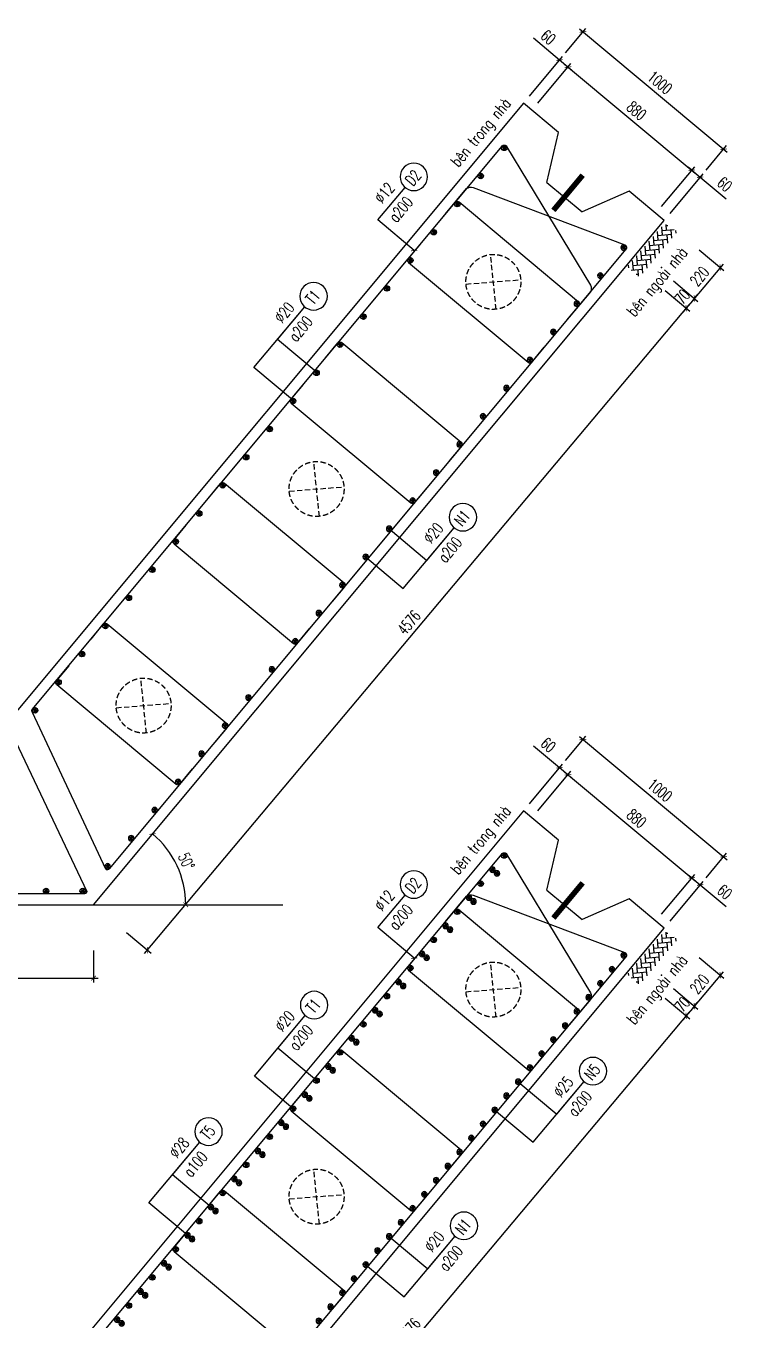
# Model space of a CAD drawing. Header units: millimetres. Extents: x -143483 to 1166745, y -1448440 to -1202244.
# Drawn here: x 1077981 to 1093494, y -1243528 to -1215257 of the extents above; entities that cross this region are included whole.
import ezdxf
from ezdxf.enums import TextEntityAlignment as Align

# ---------------------------------------------------------------- set-up
doc = ezdxf.new("R2010")
doc.units = ezdxf.units.MM
doc.header["$LTSCALE"] = 30
doc.header["$PDMODE"] = 3
doc.linetypes.add('DASHED', pattern=[19.05, 12.7, -6.35])
doc.layers.get('0').update_dxf_attribs({"lineweight": 9})
doc.layers.get('Defpoints').update_dxf_attribs({"lineweight": 9})
for name, color, linetype in [('ccu11-Cotthep', 9, 'Continuous'), ('ccu11-Dim', 8, 'Continuous'), ('ccu11-Hatch', 8, 'Continuous'), ('ccu11-Text', 31, 'Continuous'), ('ccu11-Thep', 4, 'Continuous'), ('ccu11-Thep doc', 4, 'Continuous'), ('ccu11-Thepdai', 6, 'Continuous'), ('Xref_ST_MBDV Cot vach 30.7.2022$0$Xref_ST_MBDV Cot vach 30.7.2022|Xref_ST_MBDV Cot vach 30.7.2022|Xref_ST_MBDV Cot vach 30.7.2022|Xref_ST_MBDV Cot vach 30.7.2022|ccu12-Thay', 7, 'Continuous')]:
    doc.layers.add(name, color=color, linetype=linetype)
doc.layers.add('ccu11-Khuat', color=9, linetype='DASHED', lineweight=30)
doc.layers.add('Vicom_thep doc', color=1, linetype='Continuous', lineweight=35)
doc.styles.add('ccu11-dim', font='vnsimli.shx', dxfattribs={"width": 0.65, "bigfont": 'bigfont.shx'})
doc.styles.add('ccu11-vnsimli', font='vnsimli.shx', dxfattribs={"width": 0.8, "bigfont": 'vns.shx'})
doc.styles.add('ccu11-vnsimple', font='vnsimple.shx', dxfattribs={"bigfont": 'bigfont.shx'})
doc.styles.add('ccu11_simli', font='vnsimli.shx', dxfattribs={"width": 0.8})
doc.dimstyles.new('ccu11-100', dxfattribs={"dimscale": 100, "dimtxt": 2.5, "dimasz": 1, "dimexe": 1, "dimexo": 2, "dimgap": 1, "dimtad": 1, "dimdec": 0, "dimdsep": 46, "dimtxsty": 'ccu11-dim', "dimblk": 'ARCHTICK', "dimcen": -1, "dimdle": 1, "dimclrd": 256, "dimclre": 256, "dimclrt": 3, "dimadec": 0, "dimazin": 2, "dimtfac": 0.1, "dimtdec": 0, "dimtmove": 0, "dimatfit": 1, "dimldrblk": 'ARCHTICK', "dimfxl": 0, "dimtvp": 0.833333, "dimtolj": 1, "dimtzin": 12, "dimarcsym": 0})
doc.dimstyles.new('ccu11-100x4', dxfattribs={"dimscale": 100, "dimtxt": 2.5, "dimasz": 1, "dimexe": 1, "dimexo": 2, "dimgap": 1, "dimtad": 1, "dimdec": 0, "dimlfac": 0.25, "dimdsep": 46, "dimtxsty": 'ccu11-dim', "dimblk": 'ARCHTICK', "dimcen": -1, "dimdle": 1, "dimclrd": 256, "dimclre": 256, "dimclrt": 3, "dimadec": 0, "dimazin": 2, "dimtfac": 0.1, "dimtdec": 0, "dimtmove": 0, "dimatfit": 1, "dimldrblk": 'ARCHTICK', "dimfxl": 0, "dimtvp": 0.833333, "dimtolj": 1, "dimtzin": 12, "dimarcsym": 0})

# ---------------------------------------------------------------- blocks, each defined once
blk = doc.blocks.new('_ARCHTICK')
at = {"color": 0, "linetype": 'ByBlock', "const_width": 0.15}
blk.add_lwpolyline([(-0.5, -0.5), (0.5, 0.5)], dxfattribs=at)
blk = doc.blocks.new('*D3267')
at = {"layer": 'ccu11-Dim', "linetype": 'ByBlock', "lineweight": -2, "ltscale": 30, "transparency": 16777216}
for p, q in [((1089637, -1216002), (1089069, -1215528)), ((1088979, -1216792), (1089702, -1215925)), ((1089163, -1216946), (1089886, -1216079)), ((1089822, -1216156), (1089637, -1216002)), ((1089822, -1216156), (1089899, -1216220))]:
    blk.add_line(p, q, dxfattribs=at)
at = {"layer": 'Defpoints', "color": 0, "linetype": 'ByBlock', "ltscale": 30, "transparency": 16777216}
for p in [(1089822, -1216156), (1088851, -1216945), (1089035, -1217099)]:
    blk.add_point(p, dxfattribs=at)
at = {"layer": 'ccu11-Dim', "linetype": 'ByBlock', "lineweight": -2, "ltscale": 30, "transparency": 16777216, "xscale": 100, "yscale": 100, "zscale": 100}
for p, rotation in [((1089637, -1216002), 320.1770003508566), ((1089822, -1216156), 140.1770003508566)]:
    blk.add_blockref('_ARCHTICK', p, dxfattribs=dict(at, rotation=rotation))
at = {"layer": 'ccu11-Dim', "color": 3, "linetype": 'ByBlock', "ltscale": 30, "transparency": 16777216, "insert": (1089391, -1215504), "char_height": 250, "attachment_point": 5, "rotation": 320.177, "style": 'ccu11-dim'}
blk.add_mtext('\\A1;60', dxfattribs=at)
blk = doc.blocks.new('*D3268')
at = {"layer": 'ccu11-Dim', "linetype": 'ByBlock', "lineweight": -2, "ltscale": 30, "transparency": 16777216}
for p, q in [((1089163, -1216946), (1089886, -1216079)), ((1089745, -1216092), (1092602, -1218474)), ((1091867, -1219200), (1092589, -1218333))]:
    blk.add_line(p, q, dxfattribs=at)
at = {"layer": 'Defpoints', "color": 0, "linetype": 'ByBlock', "ltscale": 30, "transparency": 16777216}
for p in [(1089035, -1217099), (1092525, -1218410), (1091739, -1219353)]:
    blk.add_point(p, dxfattribs=at)
at = {"layer": 'ccu11-Dim', "linetype": 'ByBlock', "lineweight": -2, "ltscale": 30, "transparency": 16777216, "xscale": 100, "yscale": 100, "zscale": 100}
for p, rotation in [((1089822, -1216156), 140.1770003508566), ((1092525, -1218410), 320.1770003508566)]:
    blk.add_blockref('_ARCHTICK', p, dxfattribs=dict(at, rotation=rotation))
at = {"layer": 'ccu11-Dim', "color": 3, "linetype": 'ByBlock', "ltscale": 30, "transparency": 16777216, "insert": (1091318, -1217110), "char_height": 250, "attachment_point": 5, "rotation": 320.177, "style": 'ccu11-dim'}
blk.add_mtext('\\A1;880', dxfattribs=at)
blk = doc.blocks.new('*D3269')
at = {"layer": 'ccu11-Dim', "linetype": 'ByBlock', "lineweight": -2, "ltscale": 30, "transparency": 16777216}
for p, q in [((1091867, -1219200), (1092589, -1218333)), ((1092051, -1219353), (1092774, -1218487)), ((1092525, -1218410), (1092448, -1218346)), ((1092525, -1218410), (1092710, -1218564)), ((1092710, -1218564), (1093278, -1219037))]:
    blk.add_line(p, q, dxfattribs=at)
at = {"layer": 'Defpoints', "color": 0, "linetype": 'ByBlock', "ltscale": 30, "transparency": 16777216}
for p in [(1092525, -1218410), (1091739, -1219353), (1091923, -1219507)]:
    blk.add_point(p, dxfattribs=at)
at = {"layer": 'ccu11-Dim', "linetype": 'ByBlock', "lineweight": -2, "ltscale": 30, "transparency": 16777216, "xscale": 100, "yscale": 100, "zscale": 100}
for p, rotation in [((1092525, -1218410), 320.1770003508566), ((1092710, -1218564), 140.1770003508566)]:
    blk.add_blockref('_ARCHTICK', p, dxfattribs=dict(at, rotation=rotation))
at = {"layer": 'ccu11-Dim', "color": 3, "linetype": 'ByBlock', "ltscale": 30, "transparency": 16777216, "insert": (1093244, -1218716), "char_height": 250, "attachment_point": 5, "rotation": 320.177, "style": 'ccu11-dim'}
blk.add_mtext('\\A1;60', dxfattribs=at)
blk = doc.blocks.new('*D3270')
at = {"layer": 'ccu11-Dim', "linetype": 'ByBlock', "lineweight": -2, "ltscale": 30, "transparency": 16777216}
for p, q in [((1089766, -1215848), (1090214, -1215311)), ((1090073, -1215324), (1093299, -1218013)), ((1092838, -1218410), (1093286, -1217872))]:
    blk.add_line(p, q, dxfattribs=at)
at = {"layer": 'Defpoints', "color": 0, "linetype": 'ByBlock', "ltscale": 30, "transparency": 16777216}
for p in [(1089637, -1216002), (1093222, -1217949), (1092710, -1218564)]:
    blk.add_point(p, dxfattribs=at)
at = {"layer": 'ccu11-Dim', "linetype": 'ByBlock', "lineweight": -2, "ltscale": 30, "transparency": 16777216, "xscale": 100, "yscale": 100, "zscale": 100}
for p, rotation in [((1090150, -1215388), 140.1770003508566), ((1093222, -1217949), 320.1770003508566)]:
    blk.add_blockref('_ARCHTICK', p, dxfattribs=dict(at, rotation=rotation))
at = {"layer": 'ccu11-Dim', "color": 3, "linetype": 'ByBlock', "ltscale": 30, "transparency": 16777216, "insert": (1091830, -1216496), "char_height": 250, "attachment_point": 5, "rotation": 320.177, "style": 'ccu11-dim'}
blk.add_mtext('\\A1;1000', dxfattribs=at)
blk = doc.blocks.new('MCT')
at = {"ltscale": 0.005}
for p, q in [((-0.49, 0), (0.49, 0)), ((0.35, -0.35), (-0.35, 0.35)), ((-0.35, -0.35), (0.35, 0.35)), ((0, -0.49), (0, 0.49))]:
    blk.add_line(p, q, dxfattribs=at)
blk.add_circle((0, 0), 0.492, dxfattribs=at)
blk = doc.blocks.new('*U1255')
at = {"layer": 'ccu11-Thep doc', "xscale": -121.9200000001001, "yscale": 121.9200000001001, "zscale": 121.92, "rotation": 270}
blk.add_blockref('MCT', (0, 0), dxfattribs=at)
blk = doc.blocks.new('*U1256')
at = {"layer": 'ccu11-Thep doc', "color": 0, "linetype": 'ByBlock', "lineweight": -2, "transparency": 16777216}
for p in [(0, 0), (800, 0), (1600, 0), (2400, 0), (3200, 0), (4000, 0), (4800, 0), (5600, 0), (6400, 0), (7200, 0), (8000, 0), (8800, 0), (9600, 0), (10400, 0), (11200, 0), (12000, 0), (12800, 0), (13600, 0), (14400, 0), (15200, 0), (16000, 0), (16800, 0), (17600, 0), (18400, 0), (19200, 0)]:
    blk.add_blockref('*U1255', p, dxfattribs=at)
blk = doc.blocks.new('*D3271')
at = {"layer": 'ccu11-Dim', "linetype": 'ByBlock', "lineweight": -2, "ltscale": 30, "transparency": 16777216}
for p, q in [((1059962, -1235456), (1059962, -1236156)), ((1079458, -1235456), (1079458, -1236156)), ((1059862, -1236056), (1079558, -1236056))]:
    blk.add_line(p, q, dxfattribs=at)
at = {"layer": 'Defpoints', "color": 0, "linetype": 'ByBlock', "ltscale": 30, "transparency": 16777216}
for p in [(1059962, -1235256), (1079458, -1235256), (1079458, -1236056)]:
    blk.add_point(p, dxfattribs=at)
at = {"layer": 'ccu11-Dim', "linetype": 'ByBlock', "lineweight": -2, "ltscale": 30, "transparency": 16777216, "xscale": 100, "yscale": 100, "zscale": 100, "rotation": 180}
blk.add_blockref('_ARCHTICK', (1059962, -1236056), dxfattribs=at)
at = {"layer": 'ccu11-Dim', "linetype": 'ByBlock', "lineweight": -2, "ltscale": 30, "transparency": 16777216, "xscale": 100, "yscale": 100, "zscale": 100}
blk.add_blockref('_ARCHTICK', (1079458, -1236056), dxfattribs=at)
at = {"layer": 'ccu11-Dim', "color": 3, "linetype": 'ByBlock', "ltscale": 30, "transparency": 16777216, "insert": (1069710, -1235831), "char_height": 250, "attachment_point": 5, "style": 'ccu11-dim'}
blk.add_mtext('\\A1;4874', dxfattribs=at)
blk = doc.blocks.new('*D3273')
at = {"layer": 'ccu11-Dim', "lineweight": -2, "transparency": 16777216}
blk.add_arc((1079458, -1234455), 2014, 360, 50.177, dxfattribs=at)
at = {"layer": 'Defpoints', "color": 0, "transparency": 16777216}
for p in [(1091923, -1219507), (1081387, -1233876), (1079458, -1234455), (1079458, -1234455), (1083595, -1234455)]:
    blk.add_point(p, dxfattribs=at)
at = {"layer": 'ccu11-Dim', "lineweight": -2, "transparency": 16777216, "xscale": 100, "yscale": 100, "zscale": 100}
for p, rotation in [((1080748, -1232909), 140.1770003494877), ((1081472, -1234455), 269.9999999999994)]:
    blk.add_blockref('_ARCHTICK', p, dxfattribs=dict(at, rotation=rotation))
at = {"layer": 'ccu11-Dim', "color": 3, "transparency": 16777216, "insert": (1081486, -1233506), "char_height": 250, "attachment_point": 5, "rotation": 295.0885, "style": 'ccu11-dim'}
blk.add_mtext('\\A1;50\\M+1818B', dxfattribs=at)
blk = doc.blocks.new('*D3274')
at = {"layer": 'ccu11-Dim', "linetype": 'ByBlock', "lineweight": -2, "ltscale": 30, "transparency": 16777216}
for p, q in [((1092689, -1220150), (1093225, -1220600)), ((1093213, -1220459), (1092519, -1221287)), ((1092124, -1220824), (1092660, -1221274))]:
    blk.add_line(p, q, dxfattribs=at)
at = {"layer": 'Defpoints', "color": 0, "linetype": 'ByBlock', "ltscale": 30, "transparency": 16777216}
for p in [(1092536, -1220022), (1091970, -1220696), (1092583, -1221210)]:
    blk.add_point(p, dxfattribs=at)
at = {"layer": 'ccu11-Dim', "linetype": 'ByBlock', "lineweight": -2, "ltscale": 30, "transparency": 16777216, "xscale": 100, "yscale": 100, "zscale": 100}
for p, rotation in [((1093149, -1220536), 49.9999999935166), ((1092583, -1221210), 229.9999999935166)]:
    blk.add_blockref('_ARCHTICK', p, dxfattribs=dict(at, rotation=rotation))
at = {"layer": 'ccu11-Dim', "color": 3, "linetype": 'ByBlock', "ltscale": 30, "transparency": 16777216, "insert": (1092694, -1220728), "char_height": 250, "attachment_point": 5, "rotation": 50, "style": 'ccu11-dim'}
blk.add_mtext('\\A1;220', dxfattribs=at)
blk = doc.blocks.new('*D3275')
at = {"layer": 'ccu11-Dim', "linetype": 'ByBlock', "lineweight": -2, "ltscale": 30, "transparency": 16777216}
for p, q in [((1092124, -1220824), (1092660, -1221274)), ((1091944, -1221039), (1092480, -1221489)), ((1092583, -1221210), (1092403, -1221424)), ((1092583, -1221210), (1092647, -1221133)), ((1092403, -1221424), (1092339, -1221501))]:
    blk.add_line(p, q, dxfattribs=at)
at = {"layer": 'Defpoints', "color": 0, "linetype": 'ByBlock', "ltscale": 30, "transparency": 16777216}
for p in [(1091970, -1220696), (1091790, -1220910), (1092403, -1221424)]:
    blk.add_point(p, dxfattribs=at)
at = {"layer": 'ccu11-Dim', "linetype": 'ByBlock', "lineweight": -2, "ltscale": 30, "transparency": 16777216, "xscale": 100, "yscale": 100, "zscale": 100}
for p, rotation in [((1092583, -1221210), 229.9999999935166), ((1092403, -1221424), 49.99999999351658)]:
    blk.add_blockref('_ARCHTICK', p, dxfattribs=dict(at, rotation=rotation))
at = {"layer": 'ccu11-Dim', "color": 3, "linetype": 'ByBlock', "ltscale": 30, "transparency": 16777216, "insert": (1092321, -1221173), "char_height": 250, "attachment_point": 5, "rotation": 50, "style": 'ccu11-dim'}
blk.add_mtext('\\A1;70', dxfattribs=at)
blk = doc.blocks.new('*D3276')
at = {"layer": 'ccu11-Dim', "linetype": 'ByBlock', "lineweight": -2, "ltscale": 30, "transparency": 16777216}
for p, q in [((1091944, -1221039), (1092480, -1221489)), ((1080574, -1235522), (1092467, -1221348)), ((1080178, -1235060), (1080715, -1235510))]:
    blk.add_line(p, q, dxfattribs=at)
at = {"layer": 'Defpoints', "color": 0, "linetype": 'ByBlock', "ltscale": 30, "transparency": 16777216}
for p in [(1091790, -1220910), (1092403, -1221424), (1080025, -1234931)]:
    blk.add_point(p, dxfattribs=at)
at = {"layer": 'ccu11-Dim', "linetype": 'ByBlock', "lineweight": -2, "ltscale": 30, "transparency": 16777216, "xscale": 100, "yscale": 100, "zscale": 100}
for p, rotation in [((1092403, -1221424), 49.99999999351658), ((1080638, -1235446), 229.9999999935166)]:
    blk.add_blockref('_ARCHTICK', p, dxfattribs=dict(at, rotation=rotation))
at = {"layer": 'ccu11-Dim', "color": 3, "linetype": 'ByBlock', "ltscale": 30, "transparency": 16777216, "insert": (1086348, -1228290), "char_height": 250, "attachment_point": 5, "rotation": 50, "style": 'ccu11-dim'}
blk.add_mtext('\\A1;4576', dxfattribs=at)
blk = doc.blocks.new('SHD')
at = {"layer": 'ccu11-Cotthep'}
blk.add_circle((300, 0), 300, dxfattribs=at)
at = {"layer": 'ccu11-Cotthep', "color": 31, "style": 'ccu11_simli', "width": 0.8}
blk.add_attdef('DK', text='', height=250, dxfattribs=at).set_placement((-101, 65), align=Align.BOTTOM_RIGHT)
blk.add_attdef('KH', text='', height=250, dxfattribs=at).set_placement((300, 0), align=Align.MIDDLE)
blk.add_attdef('KC', text='', height=250, dxfattribs=at).set_placement((-101, -142), align=Align.TOP_RIGHT)
blk = doc.blocks.new('*U1265')
at = {"layer": 'ccu11-Thep doc', "xscale": -121.9200000001001, "yscale": 121.9200000001001, "zscale": 121.92, "rotation": 270}
blk.add_blockref('MCT', (0, 0), dxfattribs=at)
blk = doc.blocks.new('*U1266')
at = {"layer": 'ccu11-Thep doc', "color": 0, "linetype": 'ByBlock', "lineweight": -2, "transparency": 16777216}
for p in [(0, 0), (800, 0), (1600, 0), (2400, 0), (3200, 0), (4000, 0), (4800, 0), (5600, 0), (6400, 0), (7200, 0), (8000, 0), (8800, 0), (9600, 0), (10400, 0), (11200, 0), (12000, 0), (12800, 0), (13600, 0), (14400, 0), (15200, 0), (16000, 0)]:
    blk.add_blockref('*U1265', p, dxfattribs=at)
blk = doc.blocks.new('*U1267')
at = {"layer": 'ccu11-Thep doc', "xscale": -121.9200000001001, "yscale": 121.9200000001001, "zscale": 121.92, "rotation": 270}
blk.add_blockref('MCT', (0, 0), dxfattribs=at)
blk = doc.blocks.new('*U1268')
at = {"layer": 'ccu11-Thep doc', "color": 0, "linetype": 'ByBlock', "lineweight": -2, "transparency": 16777216}
for p in [(0, 0), (800, 0), (1600, 0), (2400, 0), (3200, 0), (4000, 0), (4800, 0), (5600, 0), (6400, 0), (7200, 0), (8000, 0), (8800, 0), (9600, 0), (10400, 0), (11200, 0), (12000, 0), (12800, 0), (13600, 0), (14400, 0), (15200, 0), (16000, 0), (16800, 0), (17600, 0)]:
    blk.add_blockref('*U1267', p, dxfattribs=at)
blk = doc.blocks.new('*D3243')
at = {"layer": 'ccu11-Dim', "linetype": 'ByBlock', "lineweight": -2, "ltscale": 30, "transparency": 16777216}
for p, q in [((1089637, -1231461), (1089069, -1230987)), ((1088979, -1232250), (1089702, -1231384)), ((1089822, -1231614), (1089637, -1231461)), ((1089163, -1232404), (1089886, -1231538)), ((1089822, -1231614), (1089899, -1231678))]:
    blk.add_line(p, q, dxfattribs=at)
at = {"layer": 'Defpoints', "color": 0, "linetype": 'ByBlock', "ltscale": 30, "transparency": 16777216}
for p in [(1089822, -1231614), (1088851, -1232404), (1089035, -1232558)]:
    blk.add_point(p, dxfattribs=at)
at = {"layer": 'ccu11-Dim', "linetype": 'ByBlock', "lineweight": -2, "ltscale": 30, "transparency": 16777216, "xscale": 100, "yscale": 100, "zscale": 100}
for p, rotation in [((1089637, -1231461), 320.1770003508566), ((1089822, -1231614), 140.1770003508566)]:
    blk.add_blockref('_ARCHTICK', p, dxfattribs=dict(at, rotation=rotation))
at = {"layer": 'ccu11-Dim', "color": 3, "linetype": 'ByBlock', "ltscale": 30, "transparency": 16777216, "insert": (1089391, -1230963), "char_height": 250, "attachment_point": 5, "rotation": 320.177, "style": 'ccu11-dim'}
blk.add_mtext('\\A1;60', dxfattribs=at)
blk = doc.blocks.new('*D3244')
at = {"layer": 'ccu11-Dim', "linetype": 'ByBlock', "lineweight": -2, "ltscale": 30, "transparency": 16777216}
for p, q in [((1089163, -1232404), (1089886, -1231538)), ((1089745, -1231550), (1092602, -1233933)), ((1091867, -1234658), (1092589, -1233792))]:
    blk.add_line(p, q, dxfattribs=at)
at = {"layer": 'Defpoints', "color": 0, "linetype": 'ByBlock', "ltscale": 30, "transparency": 16777216}
for p in [(1089035, -1232558), (1092525, -1233869), (1091739, -1234812)]:
    blk.add_point(p, dxfattribs=at)
at = {"layer": 'ccu11-Dim', "linetype": 'ByBlock', "lineweight": -2, "ltscale": 30, "transparency": 16777216, "xscale": 100, "yscale": 100, "zscale": 100}
for p, rotation in [((1089822, -1231614), 140.1770003508566), ((1092525, -1233869), 320.1770003508566)]:
    blk.add_blockref('_ARCHTICK', p, dxfattribs=dict(at, rotation=rotation))
at = {"layer": 'ccu11-Dim', "color": 3, "linetype": 'ByBlock', "ltscale": 30, "transparency": 16777216, "insert": (1091318, -1232569), "char_height": 250, "attachment_point": 5, "rotation": 320.177, "style": 'ccu11-dim'}
blk.add_mtext('\\A1;880', dxfattribs=at)
blk = doc.blocks.new('*D3245')
at = {"layer": 'ccu11-Dim', "linetype": 'ByBlock', "lineweight": -2, "ltscale": 30, "transparency": 16777216}
for p, q in [((1091867, -1234658), (1092589, -1233792)), ((1092051, -1234812), (1092774, -1233946)), ((1092525, -1233869), (1092448, -1233805)), ((1092525, -1233869), (1092710, -1234022)), ((1092710, -1234022), (1093278, -1234496))]:
    blk.add_line(p, q, dxfattribs=at)
at = {"layer": 'Defpoints', "color": 0, "linetype": 'ByBlock', "ltscale": 30, "transparency": 16777216}
for p in [(1092525, -1233869), (1091739, -1234812), (1091923, -1234966)]:
    blk.add_point(p, dxfattribs=at)
at = {"layer": 'ccu11-Dim', "linetype": 'ByBlock', "lineweight": -2, "ltscale": 30, "transparency": 16777216, "xscale": 100, "yscale": 100, "zscale": 100}
for p, rotation in [((1092525, -1233869), 320.1770003508566), ((1092710, -1234022), 140.1770003508566)]:
    blk.add_blockref('_ARCHTICK', p, dxfattribs=dict(at, rotation=rotation))
at = {"layer": 'ccu11-Dim', "color": 3, "linetype": 'ByBlock', "ltscale": 30, "transparency": 16777216, "insert": (1093244, -1234175), "char_height": 250, "attachment_point": 5, "rotation": 320.177, "style": 'ccu11-dim'}
blk.add_mtext('\\A1;60', dxfattribs=at)
blk = doc.blocks.new('*D3246')
at = {"layer": 'ccu11-Dim', "linetype": 'ByBlock', "lineweight": -2, "ltscale": 30, "transparency": 16777216}
for p, q in [((1089766, -1231307), (1090214, -1230769)), ((1090073, -1230782), (1093299, -1233472)), ((1092838, -1233869), (1093286, -1233331))]:
    blk.add_line(p, q, dxfattribs=at)
at = {"layer": 'Defpoints', "color": 0, "linetype": 'ByBlock', "ltscale": 30, "transparency": 16777216}
for p in [(1089637, -1231461), (1093222, -1233408), (1092710, -1234022)]:
    blk.add_point(p, dxfattribs=at)
at = {"layer": 'ccu11-Dim', "linetype": 'ByBlock', "lineweight": -2, "ltscale": 30, "transparency": 16777216, "xscale": 100, "yscale": 100, "zscale": 100}
for p, rotation in [((1090150, -1230846), 140.1770003508566), ((1093222, -1233408), 320.1770003508566)]:
    blk.add_blockref('_ARCHTICK', p, dxfattribs=dict(at, rotation=rotation))
at = {"layer": 'ccu11-Dim', "color": 3, "linetype": 'ByBlock', "ltscale": 30, "transparency": 16777216, "insert": (1091830, -1231954), "char_height": 250, "attachment_point": 5, "rotation": 320.177, "style": 'ccu11-dim'}
blk.add_mtext('\\A1;1000', dxfattribs=at)
blk = doc.blocks.new('*D3249')
at = {"layer": 'ccu11-Dim', "lineweight": -2, "transparency": 16777216}
blk.add_arc((1079458, -1249914), 2014, 0, 50.177, dxfattribs=at)
at = {"layer": 'Defpoints', "color": 0, "transparency": 16777216}
for p in [(1091923, -1234966), (1081387, -1249335), (1079458, -1249914), (1079458, -1249914), (1083595, -1249914)]:
    blk.add_point(p, dxfattribs=at)
at = {"layer": 'ccu11-Dim', "lineweight": -2, "transparency": 16777216, "xscale": 100, "yscale": 100, "zscale": 100}
for p, rotation in [((1080748, -1248367), 140.1770003494884), ((1081472, -1249914), 270.0000000000024)]:
    blk.add_blockref('_ARCHTICK', p, dxfattribs=dict(at, rotation=rotation))
at = {"layer": 'ccu11-Dim', "color": 3, "transparency": 16777216, "insert": (1081486, -1248965), "char_height": 250, "attachment_point": 5, "rotation": 295.0885, "style": 'ccu11-dim'}
blk.add_mtext('\\A1;50\\M+1818B', dxfattribs=at)
blk = doc.blocks.new('*D3250')
at = {"layer": 'ccu11-Dim', "linetype": 'ByBlock', "lineweight": -2, "ltscale": 30, "transparency": 16777216}
for p, q in [((1092689, -1235609), (1093225, -1236059)), ((1093213, -1235918), (1092519, -1236745)), ((1092124, -1236283), (1092660, -1236733))]:
    blk.add_line(p, q, dxfattribs=at)
at = {"layer": 'Defpoints', "color": 0, "linetype": 'ByBlock', "ltscale": 30, "transparency": 16777216}
for p in [(1092536, -1235480), (1091970, -1236154), (1092583, -1236669)]:
    blk.add_point(p, dxfattribs=at)
at = {"layer": 'ccu11-Dim', "linetype": 'ByBlock', "lineweight": -2, "ltscale": 30, "transparency": 16777216, "xscale": 100, "yscale": 100, "zscale": 100}
for p, rotation in [((1093149, -1235994), 49.9999999935166), ((1092583, -1236669), 229.9999999935166)]:
    blk.add_blockref('_ARCHTICK', p, dxfattribs=dict(at, rotation=rotation))
at = {"layer": 'ccu11-Dim', "color": 3, "linetype": 'ByBlock', "ltscale": 30, "transparency": 16777216, "insert": (1092694, -1236187), "char_height": 250, "attachment_point": 5, "rotation": 50, "style": 'ccu11-dim'}
blk.add_mtext('\\A1;220', dxfattribs=at)
blk = doc.blocks.new('*D3251')
at = {"layer": 'ccu11-Dim', "linetype": 'ByBlock', "lineweight": -2, "ltscale": 30, "transparency": 16777216}
for p, q in [((1092124, -1236283), (1092660, -1236733)), ((1091944, -1236497), (1092480, -1236947)), ((1092583, -1236669), (1092403, -1236883)), ((1092583, -1236669), (1092647, -1236592)), ((1092403, -1236883), (1092339, -1236960))]:
    blk.add_line(p, q, dxfattribs=at)
at = {"layer": 'Defpoints', "color": 0, "linetype": 'ByBlock', "ltscale": 30, "transparency": 16777216}
for p in [(1091970, -1236154), (1091790, -1236369), (1092403, -1236883)]:
    blk.add_point(p, dxfattribs=at)
at = {"layer": 'ccu11-Dim', "linetype": 'ByBlock', "lineweight": -2, "ltscale": 30, "transparency": 16777216, "xscale": 100, "yscale": 100, "zscale": 100}
for p, rotation in [((1092403, -1236883), 49.99999999351658), ((1092583, -1236669), 229.9999999935166)]:
    blk.add_blockref('_ARCHTICK', p, dxfattribs=dict(at, rotation=rotation))
at = {"layer": 'ccu11-Dim', "color": 3, "linetype": 'ByBlock', "ltscale": 30, "transparency": 16777216, "insert": (1092321, -1236631), "char_height": 250, "attachment_point": 5, "rotation": 50, "style": 'ccu11-dim'}
blk.add_mtext('\\A1;70', dxfattribs=at)
blk = doc.blocks.new('*D3252')
at = {"layer": 'ccu11-Dim', "linetype": 'ByBlock', "lineweight": -2, "ltscale": 30, "transparency": 16777216}
for p, q in [((1091944, -1236497), (1092480, -1236947)), ((1080574, -1250981), (1092467, -1236806)), ((1080178, -1250519), (1080715, -1250968))]:
    blk.add_line(p, q, dxfattribs=at)
at = {"layer": 'Defpoints', "color": 0, "linetype": 'ByBlock', "ltscale": 30, "transparency": 16777216}
for p in [(1091790, -1236369), (1092403, -1236883), (1080025, -1250390)]:
    blk.add_point(p, dxfattribs=at)
at = {"layer": 'ccu11-Dim', "linetype": 'ByBlock', "lineweight": -2, "ltscale": 30, "transparency": 16777216, "xscale": 100, "yscale": 100, "zscale": 100}
for p, rotation in [((1092403, -1236883), 49.99999999351658), ((1080638, -1250904), 229.9999999935166)]:
    blk.add_blockref('_ARCHTICK', p, dxfattribs=dict(at, rotation=rotation))
at = {"layer": 'ccu11-Dim', "color": 3, "linetype": 'ByBlock', "ltscale": 30, "transparency": 16777216, "insert": (1086348, -1243749), "char_height": 250, "attachment_point": 5, "rotation": 50, "style": 'ccu11-dim'}
blk.add_mtext('\\A1;4576', dxfattribs=at)
blk = doc.blocks.new('*U1263')
at = {"layer": 'ccu11-Thep doc', "xscale": -121.9200000001001, "yscale": 121.9200000001001, "zscale": 121.92, "rotation": 270}
blk.add_blockref('MCT', (0, 0), dxfattribs=at)
blk = doc.blocks.new('*U1264')
at = {"layer": 'ccu11-Thep doc', "color": 0, "linetype": 'ByBlock', "lineweight": -2, "transparency": 16777216}
for p in [(0, 0), (800, 0), (1600, 0), (2400, 0), (3200, 0), (4000, 0), (4800, 0), (5600, 0), (6400, 0), (7200, 0), (8000, 0), (8800, 0), (9600, 0), (10400, 0), (11200, 0), (12000, 0), (12800, 0), (13600, 0), (14400, 0), (15200, 0), (16000, 0)]:
    blk.add_blockref('*U1263', p, dxfattribs=at)
blk = doc.blocks.new('*U1259')
at = {"layer": 'ccu11-Thep doc', "xscale": -121.9200000001001, "yscale": 121.9200000001001, "zscale": 121.92, "rotation": 270}
blk.add_blockref('MCT', (0, 0), dxfattribs=at)
blk = doc.blocks.new('*U1260')
at = {"layer": 'ccu11-Thep doc', "color": 0, "linetype": 'ByBlock', "lineweight": -2, "transparency": 16777216}
for p in [(0, 0), (800, 0), (1600, 0), (2400, 0), (3200, 0), (4000, 0), (4800, 0), (5600, 0), (6400, 0), (7200, 0), (8000, 0), (8800, 0), (9600, 0), (10400, 0), (11200, 0), (12000, 0), (12800, 0), (13600, 0), (14400, 0), (15200, 0), (16000, 0), (16800, 0), (17600, 0)]:
    blk.add_blockref('*U1259', p, dxfattribs=at)
blk = doc.blocks.new('ccu11_block_thep')
at = {"layer": 'ccu11-Thep', "color": 3}
for p, q in [((-0.4, 0), (0.4, 0)), ((-0.28, 0.28), (0.28, -0.28)), ((0.28, 0.28), (-0.28, -0.28)), ((0, 0.4), (0, -0.4))]:
    blk.add_line(p, q, dxfattribs=at)
at = {"layer": 'ccu11-Thep', "color": 1, "const_width": 0.0667}
blk.add_lwpolyline([(-0.4, 0, 1), (0.4, 0, 1), (-0.4, 0, 1)], format="xyb", dxfattribs=at)
at = {"layer": 'ccu11-Thep', "color": 1}
blk.add_circle((0, 0), 0.4, dxfattribs=at)
blk = doc.blocks.new('*U1271')
at = {"layer": 'Vicom_thep doc', "xscale": -150, "yscale": 150, "zscale": 150, "rotation": 180}
blk.add_blockref('ccu11_block_thep', (0, 0), dxfattribs=at)
blk = doc.blocks.new('*U1272')
at = {"layer": 'ccu11-Thep doc', "color": 0, "linetype": 'ByBlock', "lineweight": -2, "transparency": 16777216}
for p in [(0, 0), (800, 0), (1600, 0), (2400, 0), (3200, 0), (4000, 0), (4800, 0), (5600, 0), (6400, 0), (7200, 0), (8000, 0), (8800, 0), (9600, 0), (10400, 0), (11200, 0), (12000, 0), (12800, 0), (13600, 0), (14400, 0), (15200, 0), (16000, 0), (16800, 0)]:
    blk.add_blockref('*U1271', p, dxfattribs=at)
blk = doc.blocks.new('*U1269')
at = {"layer": 'Vicom_thep doc', "xscale": -150, "yscale": 150, "zscale": 150, "rotation": 180}
blk.add_blockref('ccu11_block_thep', (0, 0), dxfattribs=at)
blk = doc.blocks.new('*U1270')
at = {"layer": 'ccu11-Thep doc', "color": 0, "linetype": 'ByBlock', "lineweight": -2, "transparency": 16777216}
for p in [(0, 0), (800, 0), (1600, 0), (2400, 0), (3200, 0), (4000, 0), (4800, 0), (5600, 0), (6400, 0), (7200, 0), (8000, 0), (8800, 0), (9600, 0), (10400, 0), (11200, 0), (12000, 0), (12800, 0), (13600, 0), (14400, 0), (15200, 0)]:
    blk.add_blockref('*U1269', p, dxfattribs=at)
blk = doc.blocks.new('*U1289')
at = {"layer": 'Vicom_thep doc', "xscale": -150, "yscale": 150, "zscale": 150, "rotation": 180}
blk.add_blockref('ccu11_block_thep', (0, 0), dxfattribs=at)
blk = doc.blocks.new('*U1290')
at = {"layer": 'ccu11-Thep doc', "color": 0, "linetype": 'ByBlock', "lineweight": -2, "transparency": 16777216}
for p in [(0, 0), (800, 0), (1600, 0), (2400, 0), (3200, 0), (4000, 0), (4800, 0), (5600, 0), (6400, 0), (7200, 0), (8000, 0), (8800, 0), (9600, 0), (10400, 0), (11200, 0), (12000, 0), (12800, 0), (13600, 0), (14400, 0), (15200, 0)]:
    blk.add_blockref('*U1289', p, dxfattribs=at)

msp = doc.modelspace()

# ---------------------------------------------------------------- hatches: boundary and pattern name
at = {"layer": 'ccu11-Hatch', "ltscale": 10}
h = msp.add_hatch(dxfattribs=at)
h.set_pattern_fill('AR-HBONE', color=256, scale=25, angle=320.177, style=0)
h.set_pattern_definition([(95.1770003, (-2361926.24, -2588256.11), (90.5687895, 108.6153505), [300, -100]), (5.1770003, (-2361935.26, -2588156.51), (90.5687895, 108.6153505), [300, -100])])
h.paths.add_polyline_path([(1091116.25, -1220517.18), (1091387.15, -1220743.07), (1092214.8, -1219750.51), (1091932.9, -1219571.25)])
h = msp.add_hatch(dxfattribs=at)
h.set_pattern_fill('AR-HBONE', color=256, scale=25, angle=320.177, style=0)
h.set_pattern_definition([(95.1770003, (-2361926.24, -2603714.77), (90.5687895, 108.6153505), [300, -100]), (5.1770003, (-2361935.26, -2603615.18), (90.5687895, 108.6153505), [300, -100])])
h.paths.add_polyline_path([(1091116.25, -1235975.84), (1091387.15, -1236201.74), (1092214.8, -1235209.17), (1091932.9, -1235029.91)])

# ---------------------------------------------------------------- linework, layer by layer
at = {"layer": 'ccu11-Dim'}
msp.add_lwpolyline([(1079458.2, -1234455.47), (1083595.24, -1234455.47)], dxfattribs=at)
at = {"layer": 'ccu11-Khuat', "ltscale": 0.3}
for p, q in [((1088253.06, -1221445.69), (1088130.37, -1220251.97)), ((1087593.55, -1220895.76), (1088789.88, -1220801.9)), ((1084391.77, -1225969.45), (1084269.09, -1224775.74)), ((1083732.27, -1225419.53), (1084928.59, -1225325.67)), ((1080613.53, -1230700.73), (1080490.84, -1229507.02)), ((1079954.02, -1230150.81), (1081150.35, -1230056.95)), ((1088253.06, -1236904.35), (1088130.37, -1235710.64)), ((1087593.55, -1236354.43), (1088789.88, -1236260.57)), ((1084391.77, -1241428.12), (1084269.09, -1240234.41)), ((1083732.27, -1240878.19), (1084928.59, -1240784.34))]:
    msp.add_line(p, q, dxfattribs=at)
for centre in [(1088191.71, -1220848.83), (1084330.43, -1225372.6), (1080552.18, -1230103.88), (1088191.71, -1236307.5), (1084330.43, -1240831.26)]:
    msp.add_circle(centre, 600, dxfattribs=at)
at = {"layer": 'ccu11-Thep', "const_width": 120}
for points in [[(1089503.05, -1219286.13), (1090143.47, -1218518.1)], [(1089503.05, -1234744.8), (1090143.47, -1233976.77)]]:
    msp.add_lwpolyline(points, dxfattribs=at)
at = {"layer": 'ccu11-Thepdai'}
for points in [[(1087147.02, -1219363.42), (1087608.42, -1218810.08, -0.23620228), (1087751.23, -1218783.63), (1091060.59, -1220040.75, -0.5204497), (1091086.31, -1220135.61), (1079797.91, -1233673.31, -0.41421356), (1079727.48, -1233679.69), (1078127.54, -1230258.18, -0.41421356), (1078121.16, -1230187.76), (1088382.85, -1217881.34, -0.5204497), (1088480.79, -1217889.58), (1090312.22, -1220919.11, -0.23620228), (1090311.88, -1221064.35), (1089850.48, -1221617.69)], [(1087088.23, -1219433.92), (1087357.21, -1219111.35, -0.41421356), (1087441.72, -1219103.69), (1090053.01, -1221281.11, -0.41421356), (1090060.66, -1221365.62), (1089791.69, -1221688.19)], [(1086601.52, -1220017.62), (1086332.54, -1220340.19, 0.41421356), (1086340.2, -1220424.7), (1088951.49, -1222602.12, 0.41421356), (1089035.99, -1222594.46), (1089304.97, -1222271.89)], [(1084526.56, -1222506.03), (1084795.54, -1222183.45, -0.41421356), (1084880.04, -1222175.8), (1087491.33, -1224353.22, -0.41421356), (1087498.99, -1224437.73), (1087230.01, -1224760.3)], [(1084039.84, -1223089.73), (1083770.87, -1223412.3, 0.41421356), (1083778.52, -1223496.8), (1086389.81, -1225674.22, 0.41421356), (1086474.32, -1225666.57), (1086743.3, -1225344)], [(1081964.89, -1225578.13), (1082233.86, -1225255.56, -0.41421356), (1082318.37, -1225247.9), (1084929.66, -1227425.33, -0.41421356), (1084937.32, -1227509.83), (1084668.34, -1227832.4)], [(1081478.17, -1226161.83), (1081209.2, -1226484.4, 0.41421356), (1081216.85, -1226568.91), (1083828.14, -1228746.33, 0.41421356), (1083912.65, -1228738.67), (1084181.62, -1228416.1)], [(1079403.22, -1228650.24), (1079672.19, -1228327.67, -0.41421356), (1079756.7, -1228320.01), (1082367.99, -1230497.43, -0.41421356), (1082375.65, -1230581.94), (1082106.67, -1230904.51)], [(1078916.5, -1229233.94), (1078647.52, -1229556.51, 0.41421356), (1078655.18, -1229641.02), (1081266.47, -1231818.44, 0.41421356), (1081350.98, -1231810.78), (1081619.95, -1231488.21)], [(1079260.41, -1234215.47), (1060022.41, -1234215.47, -0.41421356), (1059962.41, -1234155.47), (1059962.41, -1230745.47, -0.41421356), (1060012.41, -1230695.47), (1077640.41, -1230695.47, -0.41421356), (1077690.41, -1230745.47), (1079310.41, -1234165.47, -0.41421356), (1079260.41, -1234215.47)], [(1087147.02, -1234822.08), (1087608.42, -1234268.74, -0.23620228), (1087751.23, -1234242.3), (1091060.59, -1235499.41, -0.5204497), (1091086.31, -1235594.28), (1079797.91, -1249131.98, -0.41421356), (1079727.48, -1249138.36), (1078127.54, -1245716.85, -0.41421356), (1078121.16, -1245646.42), (1088382.85, -1233340, -0.5204497), (1088480.79, -1233348.25), (1090312.22, -1236377.78, -0.23620228), (1090311.88, -1236523.02), (1089850.48, -1237076.35)], [(1087088.23, -1234892.59), (1087357.21, -1234570.02, -0.41421356), (1087441.72, -1234562.36), (1090053.01, -1236739.78, -0.41421356), (1090060.66, -1236824.29), (1089791.69, -1237146.86)], [(1086601.52, -1235476.29), (1086332.54, -1235798.86, 0.41421356), (1086340.2, -1235883.36), (1088951.49, -1238060.79, 0.41421356), (1089035.99, -1238053.13), (1089304.97, -1237730.56)], [(1084526.56, -1237964.69), (1084795.54, -1237642.12, -0.41421356), (1084880.04, -1237634.47), (1087491.33, -1239811.89, -0.41421356), (1087498.99, -1239896.39), (1087230.01, -1240218.96)], [(1084039.84, -1238548.39), (1083770.87, -1238870.96, 0.41421356), (1083778.52, -1238955.47), (1086389.81, -1241132.89, 0.41421356), (1086474.32, -1241125.24), (1086743.3, -1240802.66)], [(1081964.89, -1241036.8), (1082233.86, -1240714.23, -0.41421356), (1082318.37, -1240706.57), (1084929.66, -1242883.99, -0.41421356), (1084937.32, -1242968.5), (1084668.34, -1243291.07)], [(1081478.17, -1241620.5), (1081209.2, -1241943.07, 0.41421356), (1081216.85, -1242027.58), (1083828.14, -1244205, 0.41421356), (1083912.65, -1244197.34), (1084181.62, -1243874.77)]]:
    msp.add_lwpolyline(points, format="xyb", dxfattribs=at)
at = {"layer": 'Xref_ST_MBDV Cot vach 30.7.2022$0$Xref_ST_MBDV Cot vach 30.7.2022|Xref_ST_MBDV Cot vach 30.7.2022|Xref_ST_MBDV Cot vach 30.7.2022|Xref_ST_MBDV Cot vach 30.7.2022|ccu12-Thay', "ltscale": 10}
for p, q in [((1088850.78, -1216945.42), (1077585.44, -1230455.47)), ((1089618.29, -1217585.41), (1088850.78, -1216945.42)), ((1089361.71, -1218674.37), (1089618.29, -1217585.41)), ((1091155.37, -1218867.1), (1090130.25, -1219315.22)), ((1091922.88, -1219507.09), (1091155.37, -1218867.1)), ((1079458.2, -1234455.47), (1091922.88, -1219507.09)), ((1088850.78, -1232404.09), (1077585.44, -1245914.13)), ((1089618.29, -1233044.08), (1088850.78, -1232404.09)), ((1089361.71, -1234133.04), (1089618.29, -1233044.08)), ((1059562.41, -1234455.47), (1079458.2, -1234455.47)), ((1091155.37, -1234325.77), (1090130.25, -1234773.89)), ((1091922.88, -1234965.76), (1091155.37, -1234325.77)), ((1079458.2, -1249914.13), (1091922.88, -1234965.76))]:
    msp.add_line(p, q, dxfattribs=at)
for points in [[(1089361.71, -1218674.37), (1090130.25, -1219315.22)], [(1089361.71, -1234133.04), (1090130.25, -1234773.89)]]:
    msp.add_lwpolyline(points, dxfattribs=at)

# ---------------------------------------------------------------- block references
at = {"layer": 'ccu11-Cotthep'}
ref = msp.add_blockref('SHD', (1086262.5, -1218784.84), dxfattribs=dict(at, xscale=-1, rotation=230))
ref.add_attrib('KH', 'D2', dxfattribs={"color": 31, "height": 250, "rotation": 50, "style": 'ccu11-vnsimple', "width": 0.7}).set_placement((1086439.27, -1218574.18), align=Align.MIDDLE_CENTER)
ref.add_attrib('KC', 'a200', dxfattribs={"color": 31, "height": 250, "rotation": 50, "style": 'ccu11-vnsimple', "width": 0.7}).set_placement((1086072.33, -1219184.73), align=Align.TOP_CENTER)
ref.add_attrib('DK', '`12', dxfattribs={"color": 31, "height": 250, "rotation": 50, "style": 'ccu11-vnsimple', "width": 0.7}).set_placement((1085965.14, -1219032.4), align=Align.BOTTOM_CENTER)
ref = msp.add_blockref('SHD', (1084073.26, -1221393.87), dxfattribs=dict(at, xscale=-1, rotation=230))
ref.add_attrib('KH', 'T1', dxfattribs={"color": 31, "height": 250, "rotation": 50, "style": 'ccu11-vnsimple', "width": 0.7}).set_placement((1084250.03, -1221183.21), align=Align.MIDDLE_CENTER)
ref.add_attrib('KC', 'a200', dxfattribs={"color": 31, "height": 250, "rotation": 50, "style": 'ccu11-vnsimple', "width": 0.7}).set_placement((1083882.42, -1221793.21), align=Align.TOP_CENTER)
ref.add_attrib('DK', '`20', dxfattribs={"color": 31, "height": 250, "rotation": 50, "style": 'ccu11-vnsimple', "width": 0.7}).set_placement((1083777.53, -1221642.8), align=Align.BOTTOM_CENTER)
ref = msp.add_blockref('SHD', (1087335.2, -1226219.62), dxfattribs=dict(at, xscale=-1, rotation=230))
ref.add_attrib('KH', 'N1', dxfattribs={"color": 31, "height": 250, "rotation": 50, "style": 'ccu11-vnsimple', "width": 0.7}).set_placement((1087511.96, -1226008.95), align=Align.MIDDLE_CENTER)
ref.add_attrib('KC', 'a200', dxfattribs={"color": 31, "height": 250, "rotation": 50, "style": 'ccu11-vnsimple', "width": 0.7}).set_placement((1087144.49, -1226619.06), align=Align.TOP_CENTER)
ref.add_attrib('DK', '`20', dxfattribs={"color": 31, "height": 250, "rotation": 50, "style": 'ccu11-vnsimple', "width": 0.7}).set_placement((1087032.67, -1226462.84), align=Align.BOTTOM_CENTER)
ref = msp.add_blockref('SHD', (1086262.5, -1234243.5), dxfattribs=dict(at, xscale=-1, rotation=230))
ref.add_attrib('KH', 'D2', dxfattribs={"color": 31, "height": 250, "rotation": 50, "style": 'ccu11-vnsimple', "width": 0.7}).set_placement((1086439.27, -1234032.84), align=Align.MIDDLE_CENTER)
ref.add_attrib('KC', 'a200', dxfattribs={"color": 31, "height": 250, "rotation": 50, "style": 'ccu11-vnsimple', "width": 0.7}).set_placement((1086072.33, -1234643.4), align=Align.TOP_CENTER)
ref.add_attrib('DK', '`12', dxfattribs={"color": 31, "height": 250, "rotation": 50, "style": 'ccu11-vnsimple', "width": 0.7}).set_placement((1085965.14, -1234491.07), align=Align.BOTTOM_CENTER)
ref = msp.add_blockref('SHD', (1084083.47, -1236875.52), dxfattribs=dict(at, xscale=-1, rotation=230))
ref.add_attrib('KH', 'T1', dxfattribs={"color": 31, "height": 250, "rotation": 50, "style": 'ccu11-vnsimple', "width": 0.7}).set_placement((1084260.23, -1236664.86), align=Align.MIDDLE_CENTER)
ref.add_attrib('KC', 'a200', dxfattribs={"color": 31, "height": 250, "rotation": 50, "style": 'ccu11-vnsimple', "width": 0.7}).set_placement((1083892.62, -1237274.85), align=Align.TOP_CENTER)
ref.add_attrib('DK', '`20', dxfattribs={"color": 31, "height": 250, "rotation": 50, "style": 'ccu11-vnsimple', "width": 0.7}).set_placement((1083787.73, -1237124.45), align=Align.BOTTOM_CENTER)
ref = msp.add_blockref('SHD', (1090174.31, -1238317.51), dxfattribs=dict(at, xscale=-1, rotation=230))
ref.add_attrib('KH', 'N5', dxfattribs={"color": 31, "height": 250, "rotation": 50, "style": 'ccu11-vnsimple', "width": 0.7}).set_placement((1090351.08, -1238106.85), align=Align.MIDDLE_CENTER)
ref.add_attrib('KC', 'a200', dxfattribs={"color": 31, "height": 250, "rotation": 50, "style": 'ccu11-vnsimple', "width": 0.7}).set_placement((1089983.6, -1238716.96), align=Align.TOP_CENTER)
ref.add_attrib('DK', '`25', dxfattribs={"color": 31, "height": 250, "rotation": 50, "style": 'ccu11-vnsimple', "width": 0.7}).set_placement((1089871.78, -1238560.73), align=Align.BOTTOM_CENTER)
ref = msp.add_blockref('SHD', (1081778.5, -1239640.87), dxfattribs=dict(at, xscale=-1, rotation=230))
ref.add_attrib('KH', 'T5', dxfattribs={"color": 31, "height": 250, "rotation": 50, "style": 'ccu11-vnsimple', "width": 0.7}).set_placement((1081955.27, -1239430.2), align=Align.MIDDLE_CENTER)
ref.add_attrib('KC', 'a100', dxfattribs={"color": 31, "height": 250, "rotation": 50, "style": 'ccu11-vnsimple', "width": 0.7}).set_placement((1081587.66, -1240040.2), align=Align.TOP_CENTER)
ref.add_attrib('DK', '`28', dxfattribs={"color": 31, "height": 250, "rotation": 50, "style": 'ccu11-vnsimple', "width": 0.7}).set_placement((1081482.77, -1239889.8), align=Align.BOTTOM_CENTER)
ref = msp.add_blockref('SHD', (1087356.47, -1241696.83), dxfattribs=dict(at, xscale=-1, rotation=230))
ref.add_attrib('KH', 'N1', dxfattribs={"color": 31, "height": 250, "rotation": 50, "style": 'ccu11-vnsimple', "width": 0.7}).set_placement((1087533.24, -1241486.17), align=Align.MIDDLE_CENTER)
ref.add_attrib('KC', 'a200', dxfattribs={"color": 31, "height": 250, "rotation": 50, "style": 'ccu11-vnsimple', "width": 0.7}).set_placement((1087165.76, -1242096.27), align=Align.TOP_CENTER)
ref.add_attrib('DK', '`20', dxfattribs={"color": 31, "height": 250, "rotation": 50, "style": 'ccu11-vnsimple', "width": 0.7}).set_placement((1087053.94, -1241940.05), align=Align.BOTTOM_CENTER)
at = {"layer": 'ccu11-Thep doc', "xscale": -1}
for name, p, rotation in [('*U1266', (1088427.91, -1217920.43), 50.17700069890327), ('*U1264', (1088427.91, -1233379.1), 50.17700069890327), ('*U1256', (1060022.41, -1234155.47), 180)]:
    msp.add_blockref(name, p, dxfattribs=dict(at, rotation=rotation))
at = {"layer": 'ccu11-Thep doc'}
for name, p, rotation in [('*U1268', (1091039.75, -1220098.31), 230.1770000001006), ('*U1270', (1088172.29, -1233686.76), 230.177), ('*U1290', (1088271.03, -1233769.82), 230.177), ('*U1260', (1091039.75, -1235556.97), 230.1770000001006), ('*U1272', (1090783.58, -1235864.19), 230.177)]:
    msp.add_blockref(name, p, dxfattribs=dict(at, rotation=rotation))

# ---------------------------------------------------------------- texts
at = {"layer": 'ccu11-Text', "linetype": 'Continuous', "style": 'ccu11-vnsimli', "width": 0.75}
for s, p in [('bªn trong nhµ', (1088010.78, -1217660.84)), ('bªn ngoµi nhµ', (1091864.16, -1220926.3)), ('bªn trong nhµ', (1088010.78, -1233119.51)), ('bªn ngoµi nhµ', (1091864.16, -1236384.96))]:
    msp.add_text(s, height=250, rotation=50.177, dxfattribs=at).set_placement(p, align=Align.CENTER)

# ---------------------------------------------------------------- dimensions: what is measured, and where the dimension line sits
at = {"layer": 'ccu11-Dim', "linetype": 'ByBlock', "ltscale": 30}
for base, p1, p2, angle, picture, middle in [((1089821.79, -1216155.68), (1088850.78, -1216945.42), (1089035.1, -1217099.12), 140.177, '*D3267', (1089247.32, -1215676.66)), ((1092525.24, -1218409.95), (1091922.88, -1219507.09), (1091738.56, -1219353.39), 320.177, '*D3269', (1093099.72, -1218888.97)), ((1089821.79, -1231614.35), (1088850.78, -1232404.09), (1089035.1, -1232557.79), 140.177, '*D3243', (1089247.32, -1231135.32)), ((1092525.24, -1233868.62), (1091922.88, -1234965.76), (1091738.56, -1234812.06), 320.177, '*D3245', (1093099.72, -1234347.64))]:
    dim = msp.add_linear_dim(base=base, p1=p1, p2=p2, angle=angle, dimstyle='ccu11-100x4', dxfattribs=at)
    dim.commit()
    dim.dimension.update_dxf_attribs({"geometry": picture, "text_midpoint": middle, "dimtype": 160})
for base, p1, p2, angle, picture, middle in [((1093221.9, -1217949.23), (1089637.46, -1216001.98), (1092709.57, -1218563.65), 140.177, '*D3270', (1091829.95, -1216495.59)), ((1092583.18, -1221209.9), (1092535.99, -1220021.55), (1091970.34, -1220695.67), 50, '*D3274', (1092693.64, -1220728.21)), ((1092403.19, -1221424.39), (1080025.25, -1234931.28), (1091790.36, -1220910.16), 50, '*D3276', (1086348.28, -1228290.32)), ((1093221.9, -1233407.9), (1089637.46, -1231460.65), (1092709.57, -1234022.32), 140.177, '*D3246', (1091829.95, -1231954.25)), ((1092583.18, -1236668.57), (1092535.99, -1235480.22), (1091970.34, -1236154.34), 50, '*D3250', (1092693.64, -1236186.88)), ((1092403.19, -1236883.06), (1080025.25, -1250389.95), (1091790.36, -1236368.83), 50, '*D3252', (1086348.28, -1243748.99))]:
    dim = msp.add_linear_dim(base=base, p1=p1, p2=p2, angle=angle, dimstyle='ccu11-100x4', dxfattribs=at)
    dim.commit()
    dim.dimension.update_dxf_attribs({"geometry": picture, "text_midpoint": middle})
for base, p1, p2, angle, override, picture, middle in [((1092525.24, -1218409.95), (1089035.1, -1217099.12), (1091738.56, -1219353.39), 140.177, {"dimtmove": 1}, '*D3268', (1091317.61, -1217110.01)), ((1092403.19, -1221424.39), (1091970.34, -1220695.67), (1091790.36, -1220910.16), 50, {"dimtix": 1}, '*D3275', (1092320.83, -1221172.52)), ((1092525.24, -1233868.62), (1089035.1, -1232557.79), (1091738.56, -1234812.06), 140.177, {"dimtmove": 1}, '*D3244', (1091317.61, -1232568.68)), ((1092403.19, -1236883.06), (1091970.34, -1236154.34), (1091790.36, -1236368.83), 50, {"dimtix": 1}, '*D3251', (1092320.83, -1236631.19))]:
    dim = msp.add_linear_dim(base=base, p1=p1, p2=p2, angle=angle, dimstyle='ccu11-100x4', override=override, dxfattribs=at)
    dim.commit()
    dim.dimension.update_dxf_attribs({"geometry": picture, "text_midpoint": middle})
at = {"layer": 'ccu11-Dim'}
for base, line1, line2, picture, middle in [((1081386.83, -1233875.91), ((1079458.2, -1234455.47), (1083595.24, -1234455.47)), ((1079458.2, -1234455.47), (1091922.88, -1219507.09)), '*D3273', (1081485.8, -1233506.16)), ((1081386.83, -1249334.58), ((1079458.2, -1249914.13), (1083595.24, -1249914.13)), ((1079458.2, -1249914.13), (1091922.88, -1234965.76)), '*D3249', (1081485.8, -1248964.83))]:
    dim = msp.add_angular_dim_2l(base=base, line1=line1, line2=line2, dimstyle='ccu11-100', override={"dimadec": 0}, dxfattribs=at)
    dim.commit()
    dim.dimension.update_dxf_attribs({"geometry": picture, "text_midpoint": middle})
at = {"layer": 'ccu11-Dim', "linetype": 'ByBlock', "ltscale": 30}
dim = msp.add_linear_dim(base=(1079458.2, -1236055.83), p1=(1059962.41, -1235255.83), p2=(1079458.2, -1235255.83), dimstyle='ccu11-100x4', dxfattribs=at)
dim.commit()
dim.dimension.update_dxf_attribs({"geometry": '*D3271', "text_midpoint": (1069710.3, -1235830.83)})

# ---------------------------------------------------------------- leaders
at = {"layer": 'ccu11-Cotthep', "linetype": 'ByBlock', "ltscale": 30}
for points in [[(1086462.31, -1220165.22), (1085665.35, -1219496.49), (1086262.5, -1218784.84)], [(1086462.31, -1235623.89), (1085665.35, -1234955.16), (1086262.5, -1234243.5)]]:
    msp.add_leader(points, dimstyle='ccu11-100x4', dxfattribs=at)
at = {"layer": 'ccu11-Cotthep'}
for points in [[(1083804.8, -1223425.66), (1082961.88, -1222718.37), (1084073.26, -1221393.87)], [(1084319.03, -1222812.83), (1083476.11, -1222105.53), (1084073.26, -1221393.87)], [(1085380.9, -1226836.81), (1086223.82, -1227544.11), (1087335.2, -1226219.62)], [(1085895.13, -1226223.98), (1086738.05, -1226931.27), (1087335.2, -1226219.62)], [(1083815.01, -1238907.31), (1082972.09, -1238200.01), (1084083.47, -1236875.52)], [(1084329.24, -1238294.47), (1083486.32, -1237587.17), (1084083.47, -1236875.52)], [(1088220.01, -1238934.71), (1089062.93, -1239642), (1090174.31, -1238317.51)], [(1088734.24, -1238321.87), (1089577.16, -1239029.17), (1090174.31, -1238317.51)], [(1081510.05, -1241672.65), (1080667.12, -1240965.36), (1081778.5, -1239640.87)], [(1082024.28, -1241059.82), (1081181.35, -1240352.52), (1081778.5, -1239640.87)], [(1085402.17, -1242314.02), (1086245.09, -1243021.32), (1087356.47, -1241696.83)], [(1085916.4, -1241701.19), (1086759.32, -1242408.48), (1087356.47, -1241696.83)]]:
    msp.add_leader(points, dimstyle='ccu11-100', override={"dimasz": 1.5, "dimgap": 1, "dimtad": 0, "dimldrblk": 'None', "dimfxl": 3, "dimfxlon": 1, "dimtfill": 1, "dimarcsym": 1}, dxfattribs=at)

doc.saveas('drawing.dxf')
